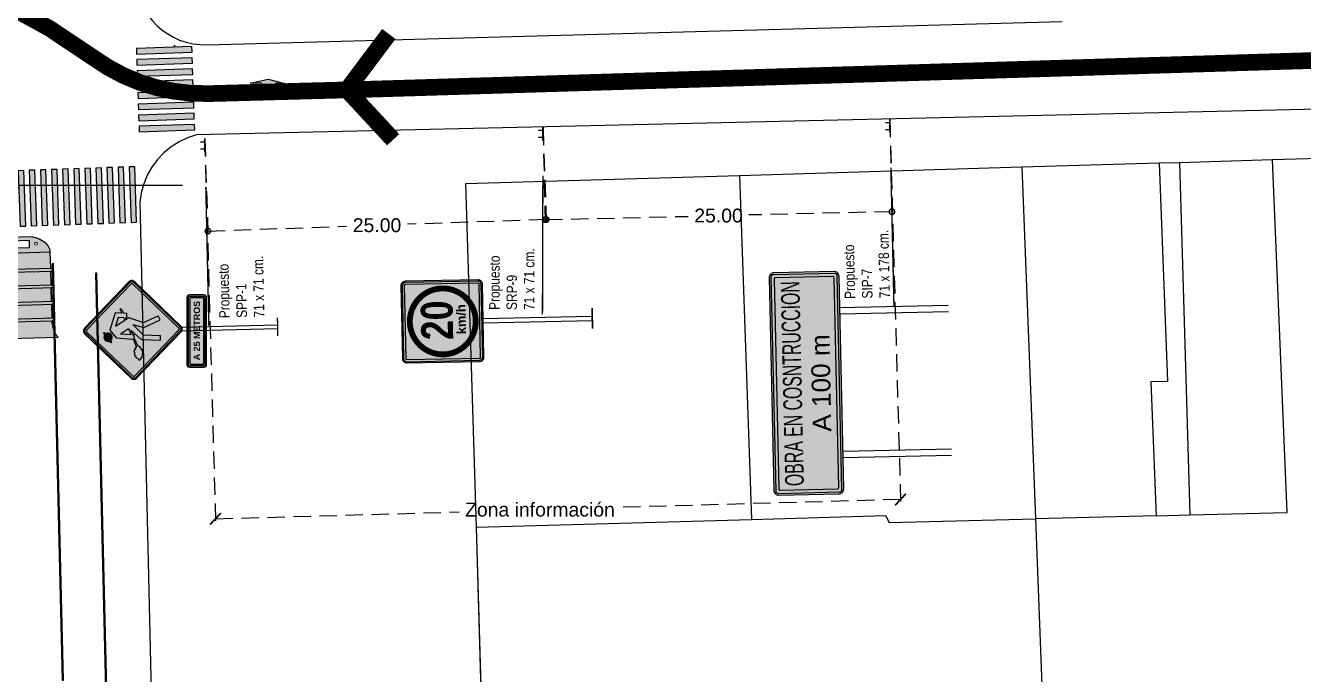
# Model space of a CAD drawing. Header units: metres. Extents: x 668617 to 675126, y 2286318 to 2293677.
# Drawn here: x 669926.8 to 670018.9, y 2287278.9 to 2287325.6 of the extents above; entities that cross this region are included whole.
import ezdxf
from ezdxf.enums import TextEntityAlignment as Align

# ---------------------------------------------------------------- set-up
doc = ezdxf.new("R2010")
doc.units = ezdxf.units.M
doc.header["$MEASUREMENT"] = 0
for name, pattern in [('ACAD_ISO07W100', [3, 0, -3]), ('DASHED2', [0.375, 0.25, -0.125]), ('HIDDEN', [0.375, 0.25, -0.125])]:
    doc.linetypes.add(name, pattern=pattern)
for name, color, linetype in [('0_DETALLES_COTAS', 252, 'Continuous'), ('0_GUIA', 6, 'Continuous'), ('0_RUTA-ALTERNA', 6, 'Continuous'), ('0_UBICACION_SPO', 251, 'Continuous'), ('ADICIONALES_DIST', 7, 'Continuous'), ('DMTG-PB-BANQUETAS', 251, 'Continuous'), ('DMTG-PB-LOTIFICACION', 253, 'Continuous'), ('DMTG-PB-MANZANAS', 251, 'Continuous'), ('DMTG-SH-FLECHA FRENTE DERECHA', 252, 'Continuous'), ('DMTG-SH-LINEA DISCONTINUA', 252, 'Continuous'), ('DMTG-SH-PASO PEATONAL', 253, 'Continuous'), ('ESTACIÓN', 7, 'Continuous'), ('PTRD', 7, 'Continuous'), ('SIP-07_A', 7, 'Continuous'), ('SIP-07_B', 7, 'Continuous'), ('SPP-00_OBRAS_EN_EL_CAMINO', 7, 'Continuous'), ('SPP-1', 7, 'Continuous'), ('SPP-2', 7, 'Continuous'), ('SPP-21_DERECHA', 7, 'Continuous'), ('SR9', 7, 'Continuous'), ('TEXTO ESPEC', 7, 'Continuous'), ('TRAFITAMBO PLASTICO', 7, 'Continuous')]:
    doc.layers.add(name, color=color, linetype=linetype)
doc.layers.add('dp_Fondo del tablero', color=7, linetype='Continuous', lineweight=0, true_color=0xf05123)
doc.layers.add('dp_Pictograma y filete', color=7, linetype='Continuous', lineweight=0, true_color=0x000000)
doc.styles.add('Arial', font='arial.ttf')
doc.styles.add('Arial Narrow', font='ARIALN.TTF', dxfattribs={"height": 2.5})
doc.styles.get("Standard").update_dxf_attribs({"font": 'arial.ttf'})
doc.dimstyles.get("Standard").update_dxf_attribs({"dimtxt": 0.18, "dimasz": 0.18, "dimexe": 0.18, "dimexo": 0.0625, "dimgap": 0.09, "dimtad": 0, "dimtih": 1, "dimtoh": 1, "dimdec": 4, "dimzin": 0, "dimdsep": 46, "dimtxsty": 'Standard', "dimcen": 0.09, "dimadec": 0, "dimazin": 0, "dimtfac": 1, "dimtdec": 4, "dimtofl": 0, "dimtmove": 0, "dimatfit": 3, "dimfxl": 1, "dimtolj": 1, "dimtzin": 0, "dimarcsym": 0})

# ---------------------------------------------------------------- blocks, each defined once
blk = doc.blocks.new('*U337')
for points in [[(-1.253, 57.487), (-1.31, 59.986), (-1.41, 59.984), (-1.353, 57.484)], [(-1.083, 49.988), (-1.14, 52.488), (-1.24, 52.486), (-1.183, 49.986)], [(-0.913, 42.49), (-0.97, 44.99), (-1.07, 44.987), (-1.013, 42.488)], [(-0.743, 34.992), (-0.8, 37.492), (-0.9, 37.489), (-0.843, 34.99)], [(0.05, 0.001), (-0.63, 29.994), (-0.73, 29.991), (-0.05, -0.001)]]:
    blk.add_hatch(color=252).paths.add_polyline_path(points)
for points in [[(-1.253, 57.487), (-1.31, 59.986), (-1.41, 59.984), (-1.353, 57.484)], [(-1.083, 49.988), (-1.14, 52.488), (-1.24, 52.486), (-1.183, 49.986)], [(-0.913, 42.49), (-0.97, 44.99), (-1.07, 44.987), (-1.013, 42.488)], [(-0.743, 34.992), (-0.8, 37.492), (-0.9, 37.489), (-0.843, 34.99)], [(0.05, 0.001), (-0.63, 29.994), (-0.73, 29.991), (-0.05, -0.001)]]:
    blk.add_lwpolyline(points, close=True)
blk = doc.blocks.new('*U336')
for points in [[(-1.253, 57.487), (-1.31, 59.986), (-1.41, 59.984), (-1.353, 57.484)], [(-1.083, 49.988), (-1.14, 52.488), (-1.24, 52.486), (-1.183, 49.986)], [(-0.913, 42.49), (-0.97, 44.99), (-1.07, 44.987), (-1.013, 42.488)], [(-0.743, 34.992), (-0.8, 37.492), (-0.9, 37.489), (-0.843, 34.99)], [(0.05, 0.001), (-0.63, 29.994), (-0.73, 29.991), (-0.05, -0.001)]]:
    blk.add_hatch(color=252).paths.add_polyline_path(points)
for points in [[(-1.253, 57.487), (-1.31, 59.986), (-1.41, 59.984), (-1.353, 57.484)], [(-1.083, 49.988), (-1.14, 52.488), (-1.24, 52.486), (-1.183, 49.986)], [(-0.913, 42.49), (-0.97, 44.99), (-1.07, 44.987), (-1.013, 42.488)], [(-0.743, 34.992), (-0.8, 37.492), (-0.9, 37.489), (-0.843, 34.99)], [(0.05, 0.001), (-0.63, 29.994), (-0.73, 29.991), (-0.05, -0.001)]]:
    blk.add_lwpolyline(points, close=True)
blk = doc.blocks.new('*U338')
at = {"transparency": 33554687}
h = blk.add_hatch(color=252, dxfattribs=at)
h.dxf.hatch_style = 1
h.paths.add_polyline_path([(0.282, 5.693), (0.301, 6.093), (-3.694, 6.29), (-3.713, 5.891)])
h = blk.add_hatch(color=252, dxfattribs=at)
h.dxf.hatch_style = 1
h.paths.add_polyline_path([(0.203, 4.095), (0.222, 4.495), (-3.773, 4.692), (-3.793, 4.293)])
h = blk.add_hatch(color=252, dxfattribs=at)
h.dxf.hatch_style = 1
h.paths.add_polyline_path([(0.242, 4.894), (0.262, 5.294), (-3.733, 5.491), (-3.753, 5.092)])
h = blk.add_hatch(color=252, dxfattribs=at)
h.dxf.hatch_style = 1
h.paths.add_polyline_path([(0.163, 3.296), (0.183, 3.695), (-3.812, 3.893), (-3.832, 3.494)])
h = blk.add_hatch(color=252, dxfattribs=at)
h.dxf.hatch_style = 1
h.paths.add_polyline_path([(0.124, 2.497), (0.143, 2.896), (-3.852, 3.094), (-3.872, 2.695)])
h = blk.add_hatch(color=252, dxfattribs=at)
h.dxf.hatch_style = 1
h.paths.add_polyline_path([(0.084, 1.698), (0.104, 2.097), (-3.891, 2.295), (-3.911, 1.896)])
h = blk.add_hatch(color=252, dxfattribs=at)
h.dxf.hatch_style = 1
h.paths.add_polyline_path([(0.044, 0.899), (0.064, 1.298), (-3.931, 1.496), (-3.951, 1.097)])
h = blk.add_hatch(color=252, dxfattribs=at)
h.dxf.hatch_style = 1
h.paths.add_polyline_path([(0.005, 0.1), (0.025, 0.499), (-3.97, 0.697), (-3.99, 0.298)])
for points in [[(0.282, 5.693), (0.301, 6.093), (-3.694, 6.29), (-3.713, 5.891)], [(0.203, 4.095), (0.222, 4.495), (-3.773, 4.692), (-3.793, 4.293)], [(0.242, 4.894), (0.262, 5.294), (-3.733, 5.491), (-3.753, 5.092)], [(0.163, 3.296), (0.183, 3.695), (-3.812, 3.893), (-3.832, 3.494)], [(0.124, 2.497), (0.143, 2.896), (-3.852, 3.094), (-3.872, 2.695)], [(0.084, 1.698), (0.104, 2.097), (-3.891, 2.295), (-3.911, 1.896)], [(0.044, 0.899), (0.064, 1.298), (-3.931, 1.496), (-3.951, 1.097)], [(0.005, 0.1), (0.025, 0.499), (-3.97, 0.697), (-3.99, 0.298)]]:
    blk.add_lwpolyline(points, close=True)
at = {"layer": 'Defpoints', "color": 255, "linetype": 'ACAD_ISO07W100'}
for p, q in [((-0.73, 3.37), (0.314, 0.451)), ((-2.797, 0.138), (0.3, -0.015))]:
    blk.add_line(p, q, dxfattribs=at)
blk = doc.blocks.new('*U331')
at = {"transparency": 33554687}
h = blk.add_hatch(color=252, dxfattribs=at)
h.dxf.hatch_style = 1
h.paths.add_polyline_path([(0.4, 8.09), (0.42, 8.49), (-3.575, 8.687), (-3.595, 8.288)])
h = blk.add_hatch(color=252, dxfattribs=at)
h.dxf.hatch_style = 1
h.paths.add_polyline_path([(0.361, 7.291), (0.38, 7.691), (-3.615, 7.888), (-3.634, 7.489)])
h = blk.add_hatch(color=252, dxfattribs=at)
h.dxf.hatch_style = 1
h.paths.add_polyline_path([(0.321, 6.492), (0.341, 6.892), (-3.654, 7.089), (-3.674, 6.69)])
h = blk.add_hatch(color=252, dxfattribs=at)
h.dxf.hatch_style = 1
h.paths.add_polyline_path([(0.282, 5.693), (0.301, 6.093), (-3.694, 6.29), (-3.713, 5.891)])
h = blk.add_hatch(color=252, dxfattribs=at)
h.dxf.hatch_style = 1
h.paths.add_polyline_path([(0.203, 4.095), (0.222, 4.495), (-3.773, 4.692), (-3.793, 4.293)])
h = blk.add_hatch(color=252, dxfattribs=at)
h.dxf.hatch_style = 1
h.paths.add_polyline_path([(0.242, 4.894), (0.262, 5.294), (-3.733, 5.491), (-3.753, 5.092)])
h = blk.add_hatch(color=252, dxfattribs=at)
h.dxf.hatch_style = 1
h.paths.add_polyline_path([(0.163, 3.296), (0.183, 3.695), (-3.812, 3.893), (-3.832, 3.494)])
h = blk.add_hatch(color=252, dxfattribs=at)
h.dxf.hatch_style = 1
h.paths.add_polyline_path([(0.124, 2.497), (0.143, 2.896), (-3.852, 3.094), (-3.872, 2.695)])
h = blk.add_hatch(color=252, dxfattribs=at)
h.dxf.hatch_style = 1
h.paths.add_polyline_path([(0.084, 1.698), (0.104, 2.097), (-3.891, 2.295), (-3.911, 1.896)])
h = blk.add_hatch(color=252, dxfattribs=at)
h.dxf.hatch_style = 1
h.paths.add_polyline_path([(0.044, 0.899), (0.064, 1.298), (-3.931, 1.496), (-3.951, 1.097)])
h = blk.add_hatch(color=252, dxfattribs=at)
h.dxf.hatch_style = 1
h.paths.add_polyline_path([(0.005, 0.1), (0.025, 0.499), (-3.97, 0.697), (-3.99, 0.298)])
for points in [[(0.4, 8.09), (0.42, 8.49), (-3.575, 8.687), (-3.595, 8.288)], [(0.361, 7.291), (0.38, 7.691), (-3.615, 7.888), (-3.634, 7.489)], [(0.321, 6.492), (0.341, 6.892), (-3.654, 7.089), (-3.674, 6.69)], [(0.282, 5.693), (0.301, 6.093), (-3.694, 6.29), (-3.713, 5.891)], [(0.203, 4.095), (0.222, 4.495), (-3.773, 4.692), (-3.793, 4.293)], [(0.242, 4.894), (0.262, 5.294), (-3.733, 5.491), (-3.753, 5.092)], [(0.163, 3.296), (0.183, 3.695), (-3.812, 3.893), (-3.832, 3.494)], [(0.124, 2.497), (0.143, 2.896), (-3.852, 3.094), (-3.872, 2.695)], [(0.084, 1.698), (0.104, 2.097), (-3.891, 2.295), (-3.911, 1.896)], [(0.044, 0.899), (0.064, 1.298), (-3.931, 1.496), (-3.951, 1.097)], [(0.005, 0.1), (0.025, 0.499), (-3.97, 0.697), (-3.99, 0.298)]]:
    blk.add_lwpolyline(points, close=True)
at = {"layer": 'Defpoints', "color": 255, "linetype": 'ACAD_ISO07W100'}
for p, q in [((-2.916, 0.901), (0.18, 0.748)), ((-2.797, 0.138), (0.3, -0.015))]:
    blk.add_line(p, q, dxfattribs=at)
blk = doc.blocks.new('PTRD')
at = {"layer": 'PTRD'}
for points, const_width in [([(-1, 0), (1, 0)], 0.26), ([(-0.49, 0), (-0.49, 0.67)], 0.195), ([(0.51, 0), (0.51, 0.67)], 0.195)]:
    blk.add_lwpolyline(points, dxfattribs=dict(at, const_width=const_width))
blk = doc.blocks.new('SPP-1')
at = {"layer": 'SPP-00_OBRAS_EN_EL_CAMINO', "true_color": 0xf05222}
h = blk.add_hatch(color=20, dxfattribs=at)
h.dxf.hatch_style = 1
edge = h.paths.add_edge_path()
edge.add_line((0.66, 23.21), (11.59, 34.13))
edge.add_arc((10.93, 34.8), 0.935, 315, 405)
edge.add_line((11.59, 35.46), (0.66, 46.38))
edge.add_arc((0, 45.72), 0.935, 45, 135)
edge.add_line((-0.66, 46.38), (-11.59, 35.46))
edge.add_arc((-10.93, 34.8), 0.935, 135, 225)
edge.add_line((-11.59, 34.13), (-0.66, 23.21))
edge.add_arc((0, 23.87), 0.935, 225, 315)
edge = h.paths.add_edge_path(flags=16)
edge.add_line((0.48, 23.39), (11.4, 34.32))
edge.add_arc((10.93, 34.8), 0.672, 315, 405)
edge.add_line((11.4, 35.27), (0.48, 46.2))
edge.add_arc((0, 45.72), 0.672, 45, 135)
edge.add_line((-0.48, 46.2), (-11.4, 35.27))
edge.add_arc((-10.93, 34.8), 0.672, 135, 225)
edge.add_line((-11.4, 34.32), (-0.48, 23.39))
edge.add_arc((0, 23.87), 0.672, 225, 315)
at = {"layer": 'SPP-00_OBRAS_EN_EL_CAMINO'}
h = blk.add_hatch(color=256, dxfattribs=at)
h.dxf.hatch_style = 1
edge = h.paths.add_edge_path()
edge.add_line((0.48, 23.39), (11.4, 34.32))
edge.add_arc((10.93, 34.8), 0.672, 315, 405)
edge.add_line((11.4, 35.27), (0.48, 46.2))
edge.add_arc((0, 45.72), 0.672, 45, 135)
edge.add_line((-0.48, 46.2), (-11.4, 35.27))
edge.add_arc((-10.93, 34.8), 0.672, 135, 225)
edge.add_line((-11.4, 34.32), (-0.48, 23.39))
edge.add_arc((0, 23.87), 0.672, 225, 315)
edge = h.paths.add_edge_path(flags=16)
edge.add_line((0.17, 23.7), (11.09, 34.63))
edge.add_arc((10.93, 34.8), 0.235, 315, 405)
edge.add_line((11.09, 34.96), (0.17, 45.89))
edge.add_arc((0, 45.72), 0.235, 45, 135)
edge.add_line((-0.17, 45.89), (-11.09, 34.96))
edge.add_arc((-10.93, 34.8), 0.235, 135, 225)
edge.add_line((-11.09, 34.63), (-0.17, 23.7))
edge.add_arc((0, 23.87), 0.235, 225, 315)
at = {"layer": 'SPP-00_OBRAS_EN_EL_CAMINO', "true_color": 0xf05222}
h = blk.add_hatch(color=20, dxfattribs=at)
h.dxf.hatch_style = 1
edge = h.paths.add_edge_path()
edge.add_line((0.17, 23.7), (11.09, 34.63))
edge.add_arc((10.93, 34.8), 0.235, 315, 405)
edge.add_line((11.09, 34.96), (0.17, 45.89))
edge.add_arc((0, 45.72), 0.235, 45, 135)
edge.add_line((-0.17, 45.89), (-11.09, 34.96))
edge.add_arc((-10.93, 34.8), 0.235, 135, 225)
edge.add_line((-11.09, 34.63), (-0.17, 23.7))
edge.add_arc((0, 23.87), 0.235, 225, 315)
at = {"layer": 'SPP-00_OBRAS_EN_EL_CAMINO', "linetype": 'Continuous'}
h = blk.add_hatch(color=256, dxfattribs=at)
edge = h.paths.add_edge_path()
edge.add_line((1.3, 34.72), (0.57, 32.11))
edge.add_line((0.57, 32.11), (2.29, 28.2))
edge.add_line((2.29, 28.2), (3.27, 28.64))
edge.add_line((3.27, 28.64), (1.72, 32.15))
edge.add_line((1.72, 32.15), (2.98, 35.73))
edge.add_line((2.98, 35.73), (2.58, 36.36))
edge.add_line((2.58, 36.36), (2.94, 36.51))
edge.add_line((2.94, 36.51), (2.92, 36.15))
edge.add_line((2.92, 36.15), (4, 36.15))
edge.add_line((4, 36.15), (4.06, 36.96))
edge.add_line((4.06, 36.96), (5.22, 37.44))
edge.add_line((5.22, 37.44), (5.09, 37.77))
edge.add_line((5.09, 37.77), (4.09, 37.36))
edge.add_line((4.09, 37.36), (4.2, 38.96))
edge.add_line((4.2, 38.96), (0.09, 40.33))
edge.add_line((0.09, 40.33), (-1.83, 38.82))
edge.add_line((-1.83, 38.82), (-2.21, 34.79))
edge.add_line((-2.21, 34.79), (-4.16, 34))
edge.add_line((-4.16, 34), (-4.45, 34.37))
edge.add_line((-4.45, 34.37), (-4.73, 34.13))
edge.add_line((-4.73, 34.13), (-4.85, 34.53))
edge.add_ellipse((-5.49, 33.24), major_axis=(1.53, 0.28), ratio=0.897314, start_angle=56.4691, end_angle=58.7657)
edge.add_line((-4.91, 34.55), (-5.33, 34.62))
edge.add_line((-5.33, 34.62), (-5.39, 34.44))
edge.add_line((-5.39, 34.44), (-5.65, 34.6))
edge.add_line((-5.65, 34.6), (-6.23, 34.4))
edge.add_line((-6.23, 34.4), (-6.23, 34.16))
edge.add_line((-6.23, 34.16), (-6.49, 34.26))
edge.add_line((-6.49, 34.26), (-6.77, 33.98))
edge.add_ellipse((-5.49, 33.24), major_axis=(1.53, 0.28), ratio=0.897314, start_angle=136.4451, end_angle=137.2085)
edge.add_line((-6.78, 33.96), (-6.9, 33.64))
edge.add_line((-6.9, 33.64), (-7.33, 33.45))
edge.add_arc((-5.62, 34.57), 2.05, 213.1884, 295.9692)
edge.add_arc((-5.62, 34.57), 2.05, 295.9692, 337.47)
edge.add_line((-3.73, 33.78), (-1.96, 34.51))
edge.add_line((-1.96, 34.51), (-1.16, 34.51))
edge.add_line((-1.16, 34.51), (-1.13, 34.84))
edge.add_line((-1.13, 34.84), (-0.01, 35.3))
edge.add_line((-0.01, 35.3), (-2.3, 32.83))
edge.add_line((-2.3, 32.83), (-2.59, 28.2))
edge.add_line((-2.59, 28.2), (-1.51, 28.2))
edge.add_line((-1.51, 28.2), (-1.25, 32.34))
edge.add_line((-1.25, 32.34), (1.3, 34.72))
h.paths.add_polyline_path([(0.36, 35.84), (-1.09, 35.25), (-0.85, 37.77)], flags=16)
h.paths.add_polyline_path([(2.39, 36.67), (0.99, 38.9), (3.07, 38.21), (2.97, 36.91)], flags=16)
blk.add_hatch(color=256, dxfattribs=at).paths.add_polyline_path([(-0.81, 41.35, -1.00001), (-2.43, 40.16), (-2.82, 39.88), (-2.96, 40.07), (-2.55, 40.37, -0.785), (-0.97, 41.53), (-0.56, 41.83), (-0.42, 41.63)])
at = {"layer": 'SPP-00_OBRAS_EN_EL_CAMINO'}
for p, q in [((-2.96, 40.07), (-2.55, 40.37)), ((-2.96, 40.07), (-2.82, 39.88)), ((-2.82, 39.88), (-2.43, 40.16)), ((0.09, 40.33), (-1.83, 38.82)), ((-0.97, 41.53), (-0.56, 41.83)), ((-0.81, 41.35), (-0.42, 41.63)), ((-0.56, 41.83), (-0.42, 41.63)), ((4.2, 38.96), (0.09, 40.33)), ((-1.83, 38.82), (-2.21, 34.79)), ((-0.85, 37.77), (-1.09, 35.25)), ((-0.85, 37.77), (0.36, 35.84)), ((3.07, 38.21), (0.99, 38.9)), ((0.99, 38.9), (2.39, 36.67)), ((2.97, 36.91), (2.39, 36.67)), ((2.97, 36.91), (3.07, 38.21)), ((4, 36.15), (4.06, 36.96)), ((5.22, 37.44), (4.06, 36.96)), ((4.09, 37.36), (4.2, 38.96)), ((5.09, 37.77), (4.09, 37.36)), ((5.09, 37.77), (5.22, 37.44)), ((-2.21, 34.79), (-4.16, 34)), ((-1.96, 34.51), (-3.73, 33.78)), ((-2.3, 32.83), (-0.01, 35.3)), ((-1.96, 34.51), (-1.16, 34.51)), ((-1.25, 32.34), (1.3, 34.72)), ((-1.13, 34.84), (-1.16, 34.51)), ((-0.01, 35.3), (-1.13, 34.84)), ((0.36, 35.84), (-1.09, 35.25)), ((1.3, 34.72), (0.57, 32.11)), ((2.98, 35.73), (1.72, 32.15)), ((2.94, 36.51), (2.58, 36.36)), ((2.58, 36.36), (2.98, 35.73)), ((2.92, 36.15), (2.94, 36.51)), ((2.92, 36.15), (4, 36.15)), ((-2.3, 32.83), (-2.59, 28.2)), ((-1.25, 32.34), (-1.51, 28.2)), ((0.57, 32.11), (2.29, 28.2)), ((1.72, 32.15), (3.27, 28.64)), ((-2.59, 28.2), (-1.51, 28.2)), ((2.29, 28.2), (3.27, 28.64)), ((-0.44, 23.04), (-0.44, 0)), ((0.44, 23.04), (0.44, 0))]:
    blk.add_line(p, q, dxfattribs=at)
at = {"layer": 'SPP-00_OBRAS_EN_EL_CAMINO', "color": 18, "true_color": 0x000000}
blk.add_lwpolyline([(0.66, 23.21), (11.59, 34.13, 0.414214), (11.59, 35.46), (0.66, 46.38, 0.414214), (-0.66, 46.38), (-11.59, 35.46, 0.414214), (-11.59, 34.13), (-0.66, 23.21, 0.414214)], format="xyb", close=True, dxfattribs=at)
at = {"layer": 'SPP-00_OBRAS_EN_EL_CAMINO', "color": 30}
for points in [[(0.48, 23.39), (11.4, 34.32, 0.414214), (11.4, 35.27), (0.48, 46.2, 0.414214), (-0.48, 46.2), (-11.4, 35.27, 0.414214), (-11.4, 34.32), (-0.48, 23.39, 0.414214)], [(0.17, 23.7), (11.09, 34.63, 0.414214), (11.09, 34.96), (0.17, 45.89, 0.414214), (-0.17, 45.89), (-11.09, 34.96, 0.414214), (-11.09, 34.63), (-0.17, 23.7, 0.414214)]]:
    blk.add_lwpolyline(points, format="xyb", close=True, dxfattribs=at)
at = {"layer": 'SPP-00_OBRAS_EN_EL_CAMINO'}
blk.add_lwpolyline([(-4.16, 34), (-4.45, 34.37), (-4.73, 34.13), (-4.86, 34.54), (-5.33, 34.62), (-5.39, 34.44), (-5.65, 34.6), (-6.23, 34.4), (-6.23, 34.16), (-6.49, 34.26), (-6.78, 33.97), (-6.9, 33.64), (-7.33, 33.45)], dxfattribs=at)
at = {"layer": 'SPP-00_OBRAS_EN_EL_CAMINO', "const_width": 0.328}
blk.add_lwpolyline([(2.19, 0), (-2.19, 0)], dxfattribs=at)
at = {"layer": 'SPP-00_OBRAS_EN_EL_CAMINO'}
for centre, radius, start, end in [((-1.62, 40.76), 1.01, 49.9817, 202.5093), ((-1.62, 40.76), 1.01, 216.2455, 36.2455), ((-5.62, 34.57), 2.05, 213.1884, 337.47)]:
    blk.add_arc(centre, radius, start, end, dxfattribs=at)
at = {"layer": 'SPP-00_OBRAS_EN_EL_CAMINO', "extrusion": (0, 0, -1)}
for start_param, end_param in [(3.888445, 3.901768), (5.25753, 5.297614)]:
    blk.add_ellipse((-5.49, 33.24), major_axis=(1.53, 0.28), ratio=0.897314, start_param=start_param, end_param=end_param, dxfattribs=at)
blk = doc.blocks.new('Hombres trabajando')
at = {"layer": 'SPP-1'}
blk.add_blockref('SPP-1', (2.1875, 0), dxfattribs=at)
blk = doc.blocks.new('SIP07_B')
at = {"layer": 'SIP-07_B', "true_color": 0xf05222}
h = blk.add_hatch(color=20, dxfattribs=at)
h.dxf.hatch_style = 1
h.paths.add_polyline_path([(-8.5, 5.6, 0.414214), (-8.9, 5.2), (-8.9, 0.4, 0.414214), (-8.5, 0), (8.5, 0, 0.414214), (8.9, 0.4), (8.9, 5.2, 0.414214), (8.5, 5.6)])
h.paths.add_polyline_path([(8.55, 5.45, -0.414214), (8.75, 5.25), (8.75, 0.35, -0.414214), (8.55, 0.15), (-8.55, 0.15, -0.414214), (-8.75, 0.35), (-8.75, 5.25, -0.414214), (-8.55, 5.45)], flags=16)
h.paths.add_polyline_path([(8.4, 5.2, -0.414214), (8.5, 5.1), (8.5, 0.5, -0.414214), (8.4, 0.4), (-8.4, 0.4, -0.414214), (-8.5, 0.5), (-8.5, 5.1, -0.414214), (-8.4, 5.2)], flags=0)
at = {"layer": 'SIP-07_B'}
h = blk.add_hatch(color=256, dxfattribs=at)
h.dxf.hatch_style = 1
h.paths.add_polyline_path([(-8.55, 5.45, 0.414214), (-8.75, 5.25), (-8.75, 0.35, 0.414214), (-8.55, 0.15), (8.55, 0.15, 0.414214), (8.75, 0.35), (8.75, 5.25, 0.414214), (8.55, 5.45)])
h.paths.add_polyline_path([(8.4, 5.2, -0.414214), (8.5, 5.1), (8.5, 0.5, -0.414214), (8.4, 0.4), (-8.4, 0.4, -0.414214), (-8.5, 0.5), (-8.5, 5.1, -0.414214), (-8.4, 5.2)], flags=16)
at = {"layer": 'SIP-07_B', "true_color": 0xf05222}
h = blk.add_hatch(color=20, dxfattribs=at)
h.dxf.hatch_style = 1
h.paths.add_polyline_path([(-8.4, 5.2, 0.414214), (-8.5, 5.1), (-8.5, 0.5, 0.414214), (-8.4, 0.4), (8.4, 0.4, 0.414214), (8.5, 0.5), (8.5, 5.1, 0.414214), (8.4, 5.2)])
at = {"layer": 'SIP-07_B'}
for p, q in [((-6, 0), (-6, -8.69)), ((-5.5, 0), (-5.5, -8.69)), ((5.5, 0), (5.5, -8.69)), ((6, 0), (6, -8.69))]:
    blk.add_line(p, q, dxfattribs=at)
at = {"layer": 'SIP-07_B', "color": 30}
for points in [[(-8.5, 0), (8.5, 0, 0.414214), (8.9, 0.4), (8.9, 5.2, 0.414214), (8.5, 5.6), (-8.5, 5.6, 0.414214), (-8.9, 5.2), (-8.9, 0.4, 0.414214)], [(-8.55, 0.15), (8.55, 0.15, 0.414214), (8.75, 0.35), (8.75, 5.25, 0.414214), (8.55, 5.45), (-8.55, 5.45, 0.414214), (-8.75, 5.25), (-8.75, 0.35, 0.414214)]]:
    blk.add_lwpolyline(points, format="xyb", close=True, dxfattribs=at)
at = {"layer": 'SIP-07_B'}
blk.add_lwpolyline([(-8.4, 0.4), (8.4, 0.4, 0.414214), (8.5, 0.5), (8.5, 5.1, 0.414214), (8.4, 5.2), (-8.4, 5.2, 0.414214), (-8.5, 5.1), (-8.5, 0.5, 0.414214)], format="xyb", close=True, dxfattribs=at)
at = {"layer": 'SIP-07_B', "style": 'Arial', "width": 2.347776}
blk.add_attdef('TEXTO', text='', height=1.5, dxfattribs=at).set_placement((-8.2, 3.18), (8.2, 3.18), align=Align.FIT)
at = {"layer": 'SIP-07_B', "style": 'Arial'}
blk.add_attdef('TEXTO', text='', height=1.5, dxfattribs=at).set_placement((0, 0.88), align=Align.CENTER)
blk = doc.blocks.new('OBRA 100')
at = {"layer": 'SIP-07_B'}
ref = blk.add_blockref('SIP07_B', (18, 26.06), dxfattribs=dict(at, xscale=3, yscale=3, zscale=3))
ref.add_attrib('TEXTO', 'OBRA EN COSNTRUCCION', dxfattribs={"height": 4.5, "style": 'Arial', "width": 0.604566}).set_placement((-6.6, 35.6), (42.6, 35.6), align=Align.FIT)
ref.add_attrib('TEXTO', 'A 100 m', dxfattribs={"height": 4.5, "style": 'Arial'}).set_placement((18, 28.7), align=Align.CENTER)
blk = doc.blocks.new('SR9-20')
at = {"linetype": 'Continuous', "true_color": 0xffffff}
h = blk.add_hatch(color=7, dxfattribs=at)
h.dxf.hatch_style = 1
edge = h.paths.add_edge_path()
edge.add_line((-4.9, 22.37), (-4.9, 13.63))
edge.add_arc((-4.37, 13.63), 0.528, 180, 270)
edge.add_line((-4.37, 13.1), (4.37, 13.1))
edge.add_arc((4.37, 13.63), 0.528, 270, 360)
edge.add_line((4.9, 13.63), (4.9, 22.37))
edge.add_arc((4.37, 22.37), 0.528, 0, 90)
edge.add_line((4.37, 22.9), (-4.37, 22.9))
edge.add_arc((-4.37, 22.37), 0.528, 90, 180)
at = {"layer": 'SR9', "linetype": 'Continuous'}
h = blk.add_hatch(color=256, dxfattribs=at)
h.dxf.hatch_style = 1
h.paths.add_polyline_path([(4.75, 22.37, 0.414214), (4.37, 22.75), (-4.37, 22.75, 0.414214), (-4.75, 22.37), (-4.75, 13.63, 0.414214), (-4.37, 13.25), (4.37, 13.25, 0.414214), (4.75, 13.63)])
h.paths.add_polyline_path([(4.5, 13.63, -0.414214), (4.37, 13.5), (-4.37, 13.5, -0.414214), (-4.5, 13.63), (-4.5, 22.37, -0.414214), (-4.37, 22.5), (4.37, 22.5, -0.414214), (4.5, 22.37)], flags=16)
at = {"layer": 'SR9'}
for p, q in [((-0.25, 13.1), (-0.25, 0)), ((0.25, 13.1), (0.25, 0))]:
    blk.add_line(p, q, dxfattribs=at)
for points in [[(-4.9, 22.37), (-4.9, 13.63, 0.414214), (-4.37, 13.1), (4.37, 13.1, 0.414214), (4.9, 13.63), (4.9, 22.37, 0.414214), (4.37, 22.9), (-4.37, 22.9, 0.414214)], [(-4.75, 22.37), (-4.75, 13.63, 0.414214), (-4.37, 13.25), (4.37, 13.25, 0.414214), (4.75, 13.63), (4.75, 22.37, 0.414214), (4.37, 22.75), (-4.37, 22.75, 0.414214)], [(-4.5, 22.37), (-4.5, 13.63, 0.414214), (-4.37, 13.5), (4.37, 13.5, 0.414214), (4.5, 13.63), (4.5, 22.37, 0.414214), (4.37, 22.5), (-4.37, 22.5, 0.414214)]]:
    blk.add_lwpolyline(points, format="xyb", close=True, dxfattribs=at)
at = {"layer": 'SR9', "color": 12, "true_color": 0xdb0000, "const_width": 0.702}
blk.add_lwpolyline([(-3.96, 17.96, 1), (3.96, 17.96, 1)], format="xyb", close=True, dxfattribs=at)
at = {"layer": 'SR9', "const_width": 0.2}
blk.add_lwpolyline([(-1.25, 0), (1.25, 0)], dxfattribs=at)
at = {"linetype": 'Continuous', "attachment_point": 1}
for s, width, insert, char_height in [('{\\fArial|b1|i0|c0|p34;\\W0.8;20}', 5.8907, (-2.23, 20.57), 3.8246), ('{\\fArial|b1|i0|c0|p34;km/h}', 3.5516, (-1.58, 16.3), 1.1)]:
    blk.add_mtext_dynamic_manual_height_columns(s, width=width, gutter_width=12.5, heights=[0], dxfattribs=dict(at, insert=insert, char_height=char_height))
blk = doc.blocks.new('*U61')
blk.add_hatch(color=252).paths.add_polyline_path([(-2.435, 3.088), (-2.435, 2.738), (-2.585, 2.738), (-2.585, 5.688), (-2.885, 5.688), (-2.51, 7.738), (-2.135, 5.688), (-2.435, 5.688), (-2.435, 4.088), (-1.835, 4.688), (-1.835, 5.488), (-1.535, 4.188), (-1.835, 2.988), (-1.835, 3.688)])
at = {"color": 252}
blk.add_lwpolyline([(-2.435, 3.088), (-2.435, 2.738), (-2.585, 2.738), (-2.585, 5.688), (-2.885, 5.688), (-2.51, 7.738), (-2.135, 5.688), (-2.435, 5.688), (-2.435, 4.088), (-1.835, 4.688), (-1.835, 5.488), (-1.535, 4.188), (-1.835, 2.988), (-1.835, 3.688)], close=True, dxfattribs=at)
blk = doc.blocks.new('tambo_SCT')
at = {"layer": 'dp_Fondo del tablero', "true_color": 0xf08e0f}
h = blk.add_hatch(color=30, dxfattribs=at)
edge = h.paths.add_edge_path()
edge.add_arc((7.06, 62.65), 4.44, 0, 360)
at = {"layer": 'dp_Fondo del tablero', "true_color": 0xffca00}
h = blk.add_hatch(color=40, dxfattribs=at)
h.paths.add_polyline_path([(11.25, 58.21), (11.25, 56.3), (7.06, 56.3), (2.87, 56.3), (2.87, 58.21), (7.06, 58.21)])
edge = h.paths.add_edge_path()
edge.add_line((4.92, 56.3), (9.19, 56.3))
edge.add_arc((9.19, 55.47), 0.832, 0, 90, ccw=False)
edge.add_line((10.03, 55.47), (10.03, 49.93))
edge.add_arc((9.19, 49.93), 0.832, -90, 0, ccw=False)
edge.add_line((9.19, 49.1), (4.92, 49.1))
edge.add_arc((4.92, 49.93), 0.832, 180, 270, ccw=False)
edge.add_line((4.09, 49.93), (4.09, 55.47))
edge.add_arc((4.92, 55.47), 0.832, 90, 180, ccw=False)
h.paths.add_polyline_path([(6.2, 54.19), (7.92, 54.19), (7.92, 51.2), (6.2, 51.2)], flags=16)
at = {"layer": 'dp_Fondo del tablero'}
h = blk.add_hatch(color=256, dxfattribs=at)
h.paths.add_polyline_path([(4.92, 49.1, -0.414214), (4.09, 49.93), (4.09, 52.42, 0.133761), (3.17, 49.04)])
h.paths.add_polyline_path([(6.2, 51.2), (7.92, 51.2), (7.92, 54.19), (6.2, 54.19)])
h = blk.add_hatch(color=256, dxfattribs=at)
h.paths.add_polyline_path([(37.54, 49.04, 0.208145), (35.42, 53.91, 0.13635), (27.2, 58.18), (13.51, 58.18, 0.03408), (11.25, 57.54), (11.25, 56.3), (9.19, 56.3, -0.414214), (10.03, 55.47), (10.03, 49.93, -0.414214), (9.19, 49.1)])
h.paths.add_polyline_path([(28.6, 54.27, -1), (30.35, 54.27, -1)], flags=16)
h.paths.add_polyline_path([(25.46, 51.99), (15.26, 51.99), (15.26, 56.35), (25.46, 56.35)], flags=16)
h.paths.add_polyline_path([(10.37, 54.27, -1), (12.11, 54.27, -1)], flags=16)
h = blk.add_hatch(color=256, dxfattribs=at)
h.paths.add_polyline_path([(37.54, 39.89), (37.54, 49.04), (3.17, 49.04), (3.17, 39.89)])
h.paths.add_polyline_path([(38.96, 38.19), (38.96, 39.89), (1.76, 39.89), (1.76, 38.19)])
h.paths.add_polyline_path([(1.76, 30.34), (1.76, 28.65), (38.96, 28.65), (38.96, 30.34)])
h.paths.add_polyline_path([(37.54, 20.79), (37.54, 28.65), (3.17, 28.65), (3.17, 20.79)])
h.paths.add_polyline_path([(38.96, 19.1), (38.96, 20.79), (1.76, 20.79), (1.76, 19.1)])
h.paths.add_polyline_path([(1.76, 11.24), (1.76, 9.55), (38.96, 9.55), (38.96, 11.24)])
blk.add_hatch(color=256, dxfattribs=at).paths.add_polyline_path([(3.17, 9.55), (3.17, 9.35, -0.196465), (0, 0), (40.71, 0, -0.16513), (37.54, 7.77), (37.54, 9.55)])
at = {"layer": 'dp_Pictograma y filete', "true_color": 0xffffff}
h = blk.add_hatch(color=7, dxfattribs=at)
h.paths.add_polyline_path([(3.17, 38.19), (3.17, 30.34), (37.54, 30.34), (37.54, 38.19)])
h.paths.add_polyline_path([(3.17, 19.1), (3.17, 11.24), (37.54, 11.24), (37.54, 19.1)])
at = {"layer": 'dp_Pictograma y filete', "lineweight": -3}
for p, q in [((37.54, 49.04), (3.17, 49.04)), ((3.17, 49.04), (3.17, 39.89)), ((37.54, 39.89), (37.54, 49.04)), ((1.76, 38.19), (1.76, 39.89)), ((1.76, 39.89), (38.96, 39.89)), ((1.76, 38.19), (38.96, 38.19)), ((38.96, 38.19), (38.96, 39.89)), ((38.96, 38.19), (38.96, 39.89)), ((1.76, 28.65), (1.76, 30.34)), ((1.76, 30.34), (38.96, 30.34)), ((38.96, 28.65), (38.96, 30.34)), ((38.96, 28.65), (38.96, 30.34)), ((1.76, 28.65), (38.96, 28.65)), ((1.76, 19.1), (1.76, 20.79)), ((1.76, 20.79), (38.96, 20.79)), ((1.76, 19.1), (38.96, 19.1)), ((38.96, 19.1), (38.96, 20.79)), ((38.96, 19.1), (38.96, 20.79)), ((1.76, 9.55), (1.76, 11.24)), ((1.76, 11.24), (38.96, 11.24)), ((1.76, 9.55), (38.96, 9.55)), ((35.42, 10.9), (35.42, 11.49)), ((38.96, 9.39), (38.96, 11.24)), ((38.96, 9.55), (38.96, 11.24)), ((0, 0), (40.71, 0))]:
    blk.add_line(p, q, dxfattribs=at)
for points in [[(11.25, 58.21), (11.25, 56.3), (7.06, 56.3), (2.87, 56.3), (2.87, 58.21), (7.06, 58.21)], [(6.2, 54.19), (7.92, 54.19), (7.92, 51.2), (6.2, 51.2)], [(15.26, 56.35), (25.46, 56.35), (25.46, 51.99), (15.26, 51.99)]]:
    blk.add_lwpolyline(points, close=True, dxfattribs=at)
for points in [[(4.09, 52.42, 0.133761), (3.17, 49.04)], [(37.54, 49.04, 0.208145), (35.42, 53.91, 0.13635), (27.2, 58.18), (13.51, 58.18, 0.03408), (11.25, 57.54, 0.03408)]]:
    blk.add_lwpolyline(points, format="xyb", dxfattribs=at)
blk.add_lwpolyline([(4.92, 56.3), (9.19, 56.3, -0.414214), (10.03, 55.47), (10.03, 49.93, -0.414214), (9.19, 49.1), (4.92, 49.1, -0.414214), (4.09, 49.93), (4.09, 55.47, -0.414214)], format="xyb", close=True, dxfattribs=at)
for points in [[(3.17, 39.89), (1.76, 39.89), (1.76, 38.19), (3.17, 38.19)], [(3.17, 38.19), (3.17, 30.34)], [(37.54, 39.89), (38.96, 39.89), (38.96, 38.19), (37.54, 38.19)], [(37.54, 30.34), (37.54, 38.19)], [(37.54, 38.19), (37.54, 30.34)], [(3.17, 30.34), (1.76, 30.34), (1.76, 28.65), (3.17, 28.65)], [(37.54, 30.34), (38.96, 30.34), (38.96, 28.65), (37.54, 28.65)], [(3.17, 28.65), (3.17, 20.79)], [(37.54, 20.79), (37.54, 28.65)], [(37.54, 28.65), (37.54, 20.79)], [(3.17, 20.79), (1.76, 20.79), (1.76, 19.1), (3.17, 19.1)], [(3.17, 19.1), (3.17, 11.24)], [(37.54, 20.79), (38.96, 20.79), (38.96, 19.1), (37.54, 19.1)], [(37.54, 11.24), (37.54, 19.1)], [(37.54, 19.1), (37.54, 11.24)], [(3.17, 11.24), (1.76, 11.24), (1.76, 9.55), (3.17, 9.55)], [(3.17, 9.55), (3.17, 7.77)], [(37.54, 11.24), (38.96, 11.24), (38.96, 9.55), (37.54, 9.55)], [(37.54, 7.77), (37.54, 9.55)], [(37.54, 9.55), (37.54, 7.77)]]:
    blk.add_lwpolyline(points, dxfattribs=at)
at = {"layer": 'dp_Pictograma y filete'}
for centre, radius in [((7.06, 62.65), 4.44), ((7.06, 62.65), 3.67), ((7.06, 62.65), 0.917), ((11.24, 54.27), 0.873), ((29.47, 54.27), 0.873)]:
    blk.add_circle(centre, radius, dxfattribs=at)
for centre, radius, start, end in [((7.06, 62.65), 2.75, 0, 180), ((7.06, 62.65), 1.83, 0, 180), ((-9.85, 8.56), 13.05, 319.01667, 356.52322), ((50.56, 8.56), 13.05, 183.47678, 220.98333)]:
    blk.add_arc(centre, radius, start, end, dxfattribs=at)
blk = doc.blocks.new('TA-25M')
at = {"layer": 'SPP-21_DERECHA', "true_color": 0xf05222}
h = blk.add_hatch(color=20, dxfattribs=at)
h.dxf.hatch_style = 1
h.paths.add_polyline_path([(-8.96, 5.25, 0.414214), (-9.62, 4.59), (-9.62, 0.66, 0.414214), (-8.96, 0), (8.96, 0, 0.414214), (9.62, 0.66), (9.62, 4.59, 0.414214), (8.96, 5.25)])
h.paths.add_polyline_path([(8.96, 4.87, -0.414214), (9.24, 4.59), (9.24, 0.66, -0.414214), (8.96, 0.38), (-8.96, 0.38, -0.414214), (-9.24, 0.66), (-9.24, 4.59, -0.414214), (-8.96, 4.87)], flags=16)
h.paths.add_polyline_path([(8.61, 4.49, -0.414214), (8.86, 4.23), (8.86, 1.02, -0.414214), (8.61, 0.76), (-8.61, 0.76, -0.414214), (-8.86, 1.02), (-8.86, 4.23, -0.414214), (-8.61, 4.49)], flags=0)
at = {"layer": 'SPP-21_DERECHA'}
h = blk.add_hatch(color=256, dxfattribs=at)
h.dxf.hatch_style = 1
h.paths.add_polyline_path([(-8.96, 4.87, 0.414214), (-9.24, 4.59), (-9.24, 0.66, 0.414214), (-8.96, 0.38), (8.96, 0.38, 0.414214), (9.24, 0.66), (9.24, 4.59, 0.414214), (8.96, 4.87)])
h.paths.add_polyline_path([(8.61, 4.49, -0.414214), (8.86, 4.23), (8.86, 1.02, -0.414214), (8.61, 0.76), (-8.61, 0.76, -0.414214), (-8.86, 1.02), (-8.86, 4.23, -0.414214), (-8.61, 4.49)], flags=16)
at = {"layer": 'SPP-21_DERECHA', "true_color": 0xf05222}
h = blk.add_hatch(color=20, dxfattribs=at)
h.dxf.hatch_style = 1
h.paths.add_polyline_path([(-8.61, 4.49, 0.414214), (-8.86, 4.23), (-8.86, 1.02, 0.414214), (-8.61, 0.76), (8.61, 0.76, 0.414214), (8.86, 1.02), (8.86, 4.23, 0.414214), (8.61, 4.49)])
at = {"layer": 'SPP-21_DERECHA', "color": 7}
blk.add_lwpolyline([(8.96, 5.25), (-8.96, 5.25, 0.414214), (-9.62, 4.59), (-9.62, 0.66, 0.414214), (-8.96, 0), (8.96, 0, 0.414214), (9.62, 0.66), (9.62, 4.59, 0.414214)], format="xyb", close=True, dxfattribs=at)
at = {"layer": 'SPP-21_DERECHA', "color": 30}
blk.add_lwpolyline([(8.96, 4.87), (-8.96, 4.87, 0.414214), (-9.24, 4.59), (-9.24, 0.66, 0.414214), (-8.96, 0.38), (8.96, 0.38, 0.414214), (9.24, 0.66), (9.24, 4.59, 0.414214)], format="xyb", close=True, dxfattribs=at)
at = {"layer": 'SPP-21_DERECHA'}
blk.add_lwpolyline([(8.61, 4.49), (-8.61, 4.49, 0.414214), (-8.86, 4.23), (-8.86, 1.02, 0.414214), (-8.61, 0.76), (8.61, 0.76, 0.414214), (8.86, 1.02), (8.86, 4.23, 0.414214)], format="xyb", close=True, dxfattribs=at)
at = {"layer": 'ESTACIÓN', "insert": (-7.8, 3.45), "char_height": 1.7, "attachment_point": 1, "style": 'Arial'}
blk.add_mtext_dynamic_manual_height_columns('{\\fArial|b1|i0|c0|p34;A 25 METROS}', width=19.5784, gutter_width=50, heights=[0], dxfattribs=at)
blk = doc.blocks.new('_DotSmall')
at = {"color": 0, "linetype": 'ByBlock', "const_width": 0.5}
blk.add_lwpolyline([(-0.0625, 0, 1), (0.0625, 0, 1)], format="xyb", close=True, dxfattribs=at)
blk = doc.blocks.new('*D361')
at = {"layer": '0_DETALLES_COTAS', "linetype": 'DASHED2', "lineweight": -2, "ltscale": 5, "transparency": 16777216}
for p, q in [((669964.112, 2287318.261), (669964.341, 2287311.467)), ((669939.735, 2287317.438), (669939.964, 2287310.644)), ((669964.335, 2287311.647), (669954.341, 2287311.31)), ((669939.958, 2287310.824), (669949.952, 2287311.162))]:
    blk.add_line(p, q, dxfattribs=at)
at = {"layer": 'Defpoints', "color": 0, "linetype": 'DASHED2', "ltscale": 5, "transparency": 16777216}
for p in [(669964.11, 2287318.324), (669939.733, 2287317.501), (669964.335, 2287311.647)]:
    blk.add_point(p, dxfattribs=at)
at = {"layer": '0_DETALLES_COTAS', "linetype": 'DASHED2', "lineweight": -2, "ltscale": 5, "transparency": 16777216, "xscale": 0.8, "yscale": 0.8, "zscale": 0.8}
for p, rotation in [((669964.335, 2287311.647), 1.933562419890768), ((669939.958, 2287310.824), 181.9335624198908)]:
    blk.add_blockref('_DotSmall', p, dxfattribs=dict(at, rotation=rotation))
at = {"layer": '0_DETALLES_COTAS', "linetype": 'DASHED2', "ltscale": 5, "transparency": 16777216, "insert": (669952.147, 2287311.236), "char_height": 1, "attachment_point": 5}
blk.add_mtext('\\A1;25.00', dxfattribs=at)
blk = doc.blocks.new('*D362')
at = {"layer": '0_DETALLES_COTAS', "linetype": 'DASHED2', "lineweight": -2, "ltscale": 5, "transparency": 16777216}
for p, q in [((669964.111, 2287318.261), (669964.265, 2287311.466)), ((669989.098, 2287318.829), (669989.252, 2287312.034)), ((669964.261, 2287311.646), (669974.561, 2287311.88)), ((669989.248, 2287312.214), (669978.949, 2287311.979))]:
    blk.add_line(p, q, dxfattribs=at)
at = {"layer": 'Defpoints', "color": 0, "linetype": 'DASHED2', "ltscale": 5, "transparency": 16777216}
for p in [(669964.11, 2287318.324), (669989.096, 2287318.892), (669989.248, 2287312.214)]:
    blk.add_point(p, dxfattribs=at)
at = {"layer": '0_DETALLES_COTAS', "linetype": 'DASHED2', "lineweight": -2, "ltscale": 5, "transparency": 16777216, "xscale": 0.8, "yscale": 0.8, "zscale": 0.8}
for p, rotation in [((669964.261, 2287311.646), 181.302575740949), ((669989.248, 2287312.214), 1.302575740949002)]:
    blk.add_blockref('_DotSmall', p, dxfattribs=dict(at, rotation=rotation))
at = {"layer": '0_DETALLES_COTAS', "linetype": 'DASHED2', "ltscale": 5, "transparency": 16777216, "insert": (669976.755, 2287311.93), "char_height": 1, "attachment_point": 5}
blk.add_mtext('\\A1;25.00', dxfattribs=at)
blk = doc.blocks.new('_ArchTick')
at = {"color": 0, "linetype": 'ByBlock', "const_width": 0.15}
blk.add_lwpolyline([(-0.5, -0.5), (0.5, 0.5)], dxfattribs=at)
blk = doc.blocks.new('*D363')
at = {"layer": '0_DETALLES_COTAS', "linetype": 'DASHED2', "lineweight": -2, "ltscale": 5, "transparency": 16777216}
for p, q in [((669989.098, 2287318.829), (669989.874, 2287291.305)), ((669939.734, 2287317.438), (669940.51, 2287289.914)), ((669989.869, 2287291.485), (669969.723, 2287290.917)), ((669940.505, 2287290.094), (669958.054, 2287290.588))]:
    blk.add_line(p, q, dxfattribs=at)
at = {"layer": 'Defpoints', "color": 0, "linetype": 'DASHED2', "ltscale": 5, "transparency": 16777216}
for p in [(669989.096, 2287318.892), (669939.733, 2287317.501), (669989.869, 2287291.485)]:
    blk.add_point(p, dxfattribs=at)
at = {"layer": '0_DETALLES_COTAS', "linetype": 'DASHED2', "lineweight": -2, "ltscale": 5, "transparency": 16777216, "xscale": 0.8, "yscale": 0.8, "zscale": 0.8}
for p, rotation in [((669989.869, 2287291.485), 1.614218907395076), ((669940.505, 2287290.094), 181.6142189073951)]:
    blk.add_blockref('_ArchTick', p, dxfattribs=dict(at, rotation=rotation))
at = {"layer": '0_DETALLES_COTAS', "linetype": 'DASHED2', "ltscale": 5, "transparency": 16777216, "insert": (669963.888, 2287290.753), "char_height": 1, "attachment_point": 5}
blk.add_mtext('\\A1;Zona información', dxfattribs=at)

msp = doc.modelspace()

# ---------------------------------------------------------------- linework, layer by layer
at = {"layer": '0_GUIA', "color": 6}
msp.add_lwpolyline([(669900.84225, 2287314.13332), (669938.11838, 2287314.13332)], dxfattribs=at)
at = {"layer": '0_RUTA-ALTERNA', "color": 6, "linetype": 'DASHED2', "ltscale": 4, "const_width": 1.2}
msp.add_lwpolyline([(670023.9901, 2287323.23783), (669949.9798, 2287320.9874), (669940.03419, 2287320.71934, -0.16636537), (669931.67358, 2287323.33093, 0.1556699), (669907.00088, 2287331.60631, -0.75468482)], format="xyb", dxfattribs=at)
msp.add_lwpolyline([(669952.99714, 2287325.01624), (669949.9798, 2287320.9874), (669953.30916, 2287317.39756)], dxfattribs=at)
at = {"layer": '0_UBICACION_SPO', "linetype": 'HIDDEN', "ltscale": 5, "const_width": 0.1}
for points in [[(669989.17416, 2287315.38884), (669989.39606, 2287305.39131)], [(669964.0987, 2287314.81984), (669964.06783, 2287304.81989)], [(669939.8087, 2287313.99769), (669940.02556, 2287304.00004)]]:
    msp.add_lwpolyline(points, dxfattribs=at)
at = {"layer": 'DMTG-PB-BANQUETAS'}
msp.add_lwpolyline([(669934.74407, 2287329.09532, 0.41374088), (669939.87766, 2287324.24087), (670001.51151, 2287325.91357)], format="xyb", dxfattribs=at)
msp.add_lwpolyline([(670058.90696, 2287320.47878), (669939.13359, 2287317.75577), (669938.49202, 2287317.5445), (669937.88186, 2287317.25499), (669937.31118, 2287316.89319), (669936.79, 2287316.46503), (669936.32438, 2287315.97545), (669935.92236, 2287315.4324), (669935.59101, 2287314.84483), (669935.33339, 2287314.21972), (669935.15458, 2287313.56902), (669935.05665, 2287312.90073), (669936.67465, 2287243.39389)], dxfattribs=at)
at = {"layer": 'DMTG-PB-LOTIFICACION'}
for p, q in [((669978.2629, 2287314.83332), (669998.62062, 2287315.43985)), ((669998.62062, 2287315.43985), (670008.50953, 2287315.73188)), ((669998.62062, 2287315.43985), (669999.59912, 2287290.09286)), ((670008.50953, 2287315.73188), (670009.96939, 2287315.76809)), ((670008.50953, 2287315.73188), (670009.11693, 2287299.98375)), ((670009.96939, 2287315.76809), (670016.6786, 2287315.97661)), ((670009.96939, 2287315.76809), (670010.7081, 2287290.37008)), ((670016.6786, 2287315.97661), (670020.92812, 2287316.10467)), ((670017.7274, 2287290.55991), (670016.6786, 2287315.97661)), ((669958.5551, 2287314.24955), (669978.2629, 2287314.83332)), ((669978.2629, 2287314.83332), (669979.11919, 2287290.05639)), ((669959.31111, 2287289.48164), (669958.5551, 2287314.24955)), ((670009.11693, 2287299.98375), (670007.90702, 2287299.95861)), ((670007.90702, 2287299.95861), (670008.2877, 2287290.31671)), ((670010.7081, 2287290.37008), (670017.7274, 2287290.55991)), ((669959.31111, 2287289.48164), (669979.11919, 2287290.05639)), ((669979.11919, 2287290.05639), (669988.78791, 2287290.33693)), ((669988.78791, 2287290.33693), (669989.04005, 2287289.83798)), ((669989.04005, 2287289.83798), (669999.59912, 2287290.09286)), ((670008.2877, 2287290.31671), (669999.59912, 2287290.09286)), ((669999.59912, 2287290.09286), (670000.13846, 2287275.98448)), ((670008.2877, 2287290.31671), (670010.7081, 2287290.37008)), ((669959.74415, 2287274.75281), (669959.31111, 2287289.48164))]:
    msp.add_line(p, q, dxfattribs=at)
at = {"layer": 'DMTG-PB-MANZANAS'}
msp.add_lwpolyline([(670057.38404, 2287317.18963), (670058.92939, 2287315.94614), (670059.49148, 2287296.76766), (670059.90452, 2287282.03874), (670060.1742, 2287272.76947), (670061.00815, 2287243.8117), (670059.03581, 2287242.01324), (670043.68756, 2287241.548), (670031.07901, 2287241.16441), (670021.44011, 2287240.87344), (670001.5023, 2287240.28869), (669993.46322, 2287240.04452), (669981.46458, 2287239.68352), (669960.8369, 2287239.06584), (669959.74415, 2287274.75281), (669959.31111, 2287289.48164), (669958.5551, 2287314.24955), (669978.2629, 2287314.83332), (669998.62062, 2287315.43985), (670008.50953, 2287315.73188), (670009.96939, 2287315.76809), (670016.6786, 2287315.97661), (670020.92812, 2287316.10467), (670028.75725, 2287316.33795)], close=True, dxfattribs=at)

# ---------------------------------------------------------------- block references
at = {"layer": '0_UBICACION_SPO', "zscale": 0.4999999999999999}
for p, xscale, yscale, rotation in [((669964.10797, 2287317.82166), -0.4999999999999997, 0.4999999999999998, 89.82309247689226), ((669989.10755, 2287318.38994), -0.4999999999999998, 0.4999999999999999, 91.27147087530949), ((669939.7436, 2287316.99882), -0.4999999999999998, 0.4999999999999999, 91.24263542515065)]:
    msp.add_blockref('PTRD', p, dxfattribs=dict(at, xscale=xscale, yscale=yscale, rotation=rotation))
at = {"layer": 'ADICIONALES_DIST', "xscale": 0.27, "yscale": 0.27, "zscale": 0.27, "rotation": 90}
msp.add_blockref('TA-25M', (669939.86122, 2287303.62032), dxfattribs=at)
at = {"layer": 'DMTG-SH-FLECHA FRENTE DERECHA', "rotation": 89.16724709869221}
msp.add_blockref('*U61', (669948.52064, 2287323.23227), dxfattribs=at)
at = {"layer": 'DMTG-SH-LINEA DISCONTINUA', "rotation": 180.0955938222612}
for name, p in [('*U337', (669928.78063, 2287308.47085)), ('*U336', (669931.89807, 2287307.79241))]:
    msp.add_blockref(name, p, dxfattribs=at)
at = {"layer": 'DMTG-SH-PASO PEATONAL', "color": 252, "true_color": 0x939598}
for name, p, rotation in [('*U338', (669934.80139, 2287324.06495), 184.7989717851598), ('*U331', (669926.32848, 2287311.16698), 274.7989717851597)]:
    msp.add_blockref(name, p, dxfattribs=dict(at, rotation=rotation))
at = {"layer": 'SIP-07_A', "xscale": 0.3, "yscale": 0.3, "zscale": 0.3, "rotation": 91.27147086728809}
msp.add_blockref('OBRA 100', (669993.54327, 2287294.68069), dxfattribs=at)
at = {"layer": 'SPP-2', "xscale": 0.3, "yscale": 0.3, "zscale": 0.3, "rotation": 91.24263541712921}
msp.add_blockref('Hombres trabajando', (669944.99734, 2287303.26654), dxfattribs=at)
at = {"layer": 'SR9', "linetype": 'Continuous', "xscale": 0.5999999999999999, "yscale": 0.5999999999999999, "zscale": 0.5999999999999999, "rotation": 91.15547609734357}
msp.add_blockref('SR9-20', (669967.65907, 2287304.53056), dxfattribs=at)
at = {"layer": 'TRAFITAMBO PLASTICO', "xscale": 0.125, "yscale": 0.125, "zscale": 0.125, "rotation": 1.55390540493784}
msp.add_blockref('tambo_SCT', (669924.08034, 2287303.03495), dxfattribs=at)

# ---------------------------------------------------------------- texts
at = {"layer": 'SIP-07_A', "ltscale": 0.1, "insert": (669985.8549, 2287305.92289), "char_height": 0.75, "attachment_point": 1, "rotation": 91.2714709, "style": 'Arial Narrow'}
msp.add_mtext('{\\C1;Propuesto}\\PSIP-7\\P71 x 178 cm.\\P         ', dxfattribs=at)
at = {"layer": 'SR9', "ltscale": 0.1, "insert": (669960.22665, 2287305.14245), "char_height": 0.75, "attachment_point": 1, "rotation": 89.8230925, "style": 'Arial Narrow'}
msp.add_mtext('{\\C1;Propuesto}\\PSRP-9\\P71 x 71 cm.  ', dxfattribs=at)
at = {"layer": 'TEXTO ESPEC', "ltscale": 0.1, "insert": (669940.78265, 2287304.53401), "char_height": 0.75, "attachment_point": 1, "rotation": 91.2426354, "style": 'Arial Narrow'}
msp.add_mtext('{\\C1;Propuesto}\\PSPP-1\\P71 x 71 cm.', dxfattribs=at)

# ---------------------------------------------------------------- dimensions: what is measured, and where the dimension line sits
at = {"layer": '0_DETALLES_COTAS', "color": 251, "linetype": 'DASHED2', "ltscale": 5}
for p1, p2, distance, picture, middle in [((669939.73271, 2287317.50054), (669964.10952, 2287318.3235), -6.68013, '*D361', (669952.14651, 2287311.2357)), ((669964.10952, 2287318.3235), (669989.09642, 2287318.89166), -6.67972, '*D362', (669976.75481, 2287311.92958))]:
    dim = msp.add_aligned_dim(p1=p1, p2=p2, distance=distance, text='25.00', dimstyle='Standard', override={"dimtxt": 1, "dimasz": 0.8, "dimgap": 0.5, "dimdec": 2, "dimblk1": 'DotSmall', "dimblk2": 'DotSmall', "dimsah": 1, "dimclrd": 256, "dimclre": 256, "dimclrt": 256}, dxfattribs=at)
    dim.commit()
    dim.dimension.update_dxf_attribs({"geometry": picture, "text_midpoint": middle})
dim = msp.add_linear_dim(base=(669989.86876, 2287291.48492), p1=(669939.73271, 2287317.50054), p2=(669989.09642, 2287318.89166), angle=1.6142189, text='Zona información', dimstyle='Standard', override={"dimtxt": 1, "dimasz": 0.8, "dimgap": 0.5, "dimdec": 2, "dimblk1": 'ArchTick', "dimblk2": 'ArchTick', "dimsah": 1, "dimclrd": 256, "dimclre": 256, "dimclrt": 256}, dxfattribs=at)
dim.commit()
dim.dimension.update_dxf_attribs({"geometry": '*D363', "text_midpoint": (669963.88831, 2287290.75277), "dimtype": 161})

doc.saveas('drawing.dxf')
